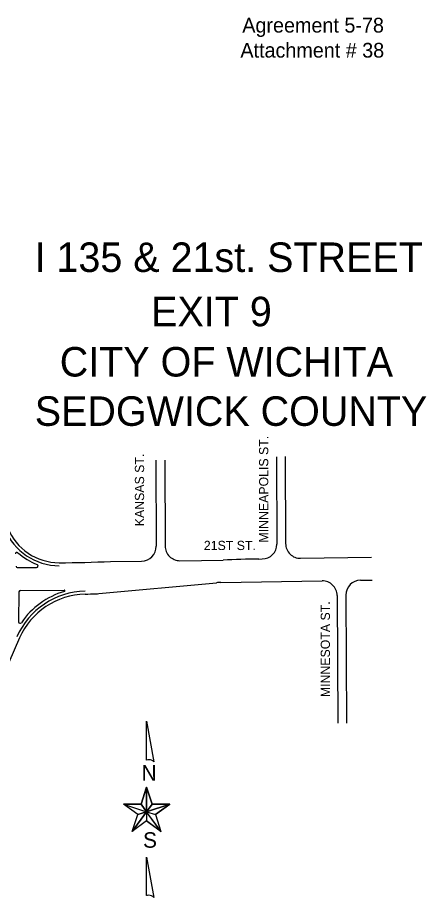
# Model space of a CAD drawing. Extents: x 37.091 to 37.713, y -53.912 to -53.137.
# Drawn here: x 37.42 to 37.6298, y -53.6416 to -53.1897 of the extents above; entities that cross this region are included whole.
import ezdxf

# ---------------------------------------------------------------- set-up
doc = ezdxf.new("R2010")
doc.units = 0
for name, color, linetype in [('PL Inter Maintenance Info', 7, 'Continuous'), ('PL Inter North Arrow', 7, 'Continuous'), ('PL Inter Road Lines', 7, 'Continuous'), ('PL Inter Street Names', 7, 'Continuous'), ('PL Inter Title Text', 7, 'Continuous')]:
    doc.layers.add(name, color=color, linetype=linetype)

msp = doc.modelspace()

# ---------------------------------------------------------------- linework, layer by layer
at = {"layer": 'PL Inter Maintenance Info'}
for centre, radius, start, end in [((37.441296318684465, -53.441244177916595), 0.02992424242424242, 201.8846075588324, 270.0506373253087), ((37.4556015304056, -53.523635571944524), 0.03939393939393939, 91.43343274379518, 156.08663922731924)]:
    msp.add_arc(centre, radius, start, end, dxfattribs=at)
at = {"layer": 'PL Inter North Arrow'}
msp.add_line((37.48338320887942, -53.59365331180171), (37.486183374600174, -53.584954945071914), dxfattribs=at)
for points in [[(37.48618338413827, -53.571013724092104), (37.48618339775245, -53.55111471636934), (37.48987721130772, -53.57190739463098), (37.48934101078593, -53.57149034919204), (37.488745232356365, -53.571132881579835), (37.488209031671516, -53.57095414761047), (37.48761325303812, -53.57089456933583), (37.48689831862895, -53.5708945688467)], [(37.486183374600174, -53.584954945071914), (37.48338320887942, -53.59365331180171), (37.48618336599957, -53.59752587510041)], [(37.48622284104254, -53.584967030858316), (37.48622283245217, -53.597523065965795), (37.48903788798454, -53.59363561158683)], [(37.47426779516223, -53.59365330556527), (37.48618336599957, -53.59752587510041), (37.48165544705551, -53.59901531868842)], [(37.48340778042115, -53.59363560773493), (37.47429236670351, -53.593635601498484), (37.48622283245217, -53.597523065965795)], [(37.4981585200034, -53.593653321910445), (37.48904310628575, -53.59365331567401), (37.48618336599957, -53.59752587510041)], [(37.48622283245217, -53.597523065965795), (37.49078053739292, -53.598997620848365), (37.49815330170172, -53.593635617823274)], [(37.4787957034677, -53.607713685377455), (37.48618336599957, -53.59752587510041), (37.48618336273871, -53.602292104495056)], [(37.47880538007728, -53.60771087622199), (37.48166512367527, -53.598997614611946), (37.48622283245217, -53.597523065965795)], [(37.48618336599957, -53.59752587510041), (37.49077086077313, -53.59901532492487), (37.49357101459122, -53.60771369548621)], [(37.48622283245217, -53.597523065965795), (37.4862228291811, -53.60230419028192), (37.49359558612231, -53.607710886340904)], [(37.48618333648858, -53.64066025112269), (37.48618335006201, -53.62082082126745), (37.48987716365807, -53.64155392166159), (37.48940054100379, -53.6411368762634), (37.48868560683918, -53.64077940856968), (37.487970672552294, -53.640600674478016), (37.48737489395968, -53.64048151833586), (37.48665995946896, -53.640600673581275)]]:
    msp.add_lwpolyline(points, close=True, dxfattribs=at)
for points in [[(37.48338320887942, -53.59365331180171), (37.486183374600174, -53.584954945071914)], [(37.486183374600174, -53.584954945071914), (37.48904310628575, -53.59365331567401)], [(37.48165544705551, -53.59901531868842), (37.47426779516223, -53.59365330556527), (37.48338320887942, -53.59365331180171)], [(37.48904310628575, -53.59365331567401), (37.4981585200034, -53.593653321910445), (37.49077086077313, -53.59901532492487)], [(37.48618336273871, -53.602292104495056), (37.4787957034677, -53.607713685377455), (37.48165544705551, -53.59901531868842)], [(37.49077086077313, -53.59901532492487), (37.49357101459122, -53.60771369548621), (37.48618336273871, -53.602292104495056)]]:
    msp.add_lwpolyline(points, dxfattribs=at)
at = {"layer": 'PL Inter Road Lines'}
for p, q in [((37.49092582810566, -53.416953006738495), (37.49113355822327, -53.46119952178954)), ((37.49547123255767, -53.4169316668115), (37.49567840451083, -53.46105929283462)), ((37.5528061298022, -53.41518499811859), (37.5530170494215, -53.4601108770298)), ((37.55735153425421, -53.415163658191595), (37.557561361426636, -53.45985684591875)), ((37.54377989437596, -53.467750663619974), (37.5455664297629, -53.46772116893199)), ((37.56526208994138, -53.46739600473093), (37.60171965404304, -53.466794110983955)), ((37.41998196968664, -53.47215363638045), (37.42976188749389, -53.47205886973501)), ((37.467661821425075, -53.46898186450764), (37.48363917574996, -53.468810409748215)), ((37.50333537021088, -53.46859904770328), (37.52542617518101, -53.46836198882765)), ((37.46175397989967, -53.48550137820882), (37.522102646941235, -53.47993349523774)), ((37.52424368475158, -53.4798172197819), (37.57626829564385, -53.478958322903964)), ((37.595963955822334, -53.47863315870289), (37.601913488406545, -53.478534935287584)), ((37.42068318783531, -53.48463205763324), (37.4205202158557, -53.50000574770914)), ((37.421433380524434, -53.48388254782652), (37.44388559389327, -53.483664987619456)), ((37.5839690241586, -53.48649748171613), (37.584276683236446, -53.55202886529895)), ((37.58851333616373, -53.48624345060508), (37.588822087688456, -53.552007525371955)), ((37.42097427829862, -53.50828122458992), (37.415403608075835, -53.520844246498605))]:
    msp.add_line(p, q, dxfattribs=at)
for centre, radius, start, end in [((37.441296318684465, -53.441244177916595), 0.028409090909090905, 201.8846075588324, 270.0506373253087), ((37.48355788413659, -53.46123508833456), 0.007575757575757574, 270.61482375817843, 0.2689922937107241), ((37.5032540785975, -53.46102372628962), 0.007575757575757574, 180.2689922936826, 270.6148237582702), ((37.545441375334825, -53.46014644357481), 0.007575757575757574, 270.94583496176705, 0.2689922936571918), ((37.56513703551331, -53.45982127937375), 0.007575757575757574, 180.2689922936826, 270.9458349617434), ((37.419639213123254, -53.46506884237128), 0.0007575757575757575, 47.72852354213214, 187.3951003857924), ((37.441296318684465, -53.441244177916595), 0.031439393939393934, 227.72852354208422, 248.99350050607288), ((37.55280882408235, -54.0146458344082), 0.5469696969696969, 90.94583496172712, 92.86956719852041), ((37.419974629180885, -53.4713960961865), 0.0007575757575757575, 178.6738683226561, 270.555174286336), ((37.429754546988136, -53.47130132954107), 0.0007575757575757575, 270.555174286336, 68.99350050596152), ((37.4408480641215, -52.93404740630065), 0.5356060606060605, 270.05063732530664, 272.8695671985111), ((37.52471263885683, -53.50822243987131), 0.028409090909090905, 90.94583496173793, 95.27129467797772), ((37.57639335007192, -53.486533048261144), 0.007575757575757574, 0.26899229369325894, 90.94583496172538), ((37.5960890102504, -53.48620788406007), 0.007575757575757574, 90.94583496171515, 180.26899229368257), ((37.42144072103019, -53.484640088020456), 0.0007575757575757575, 90.55517428700351, 179.39264699574875), ((37.4556015304056, -53.523635571944524), 0.03787878787878787, 91.43343274379518, 156.08663922731924), ((37.4556015304056, -53.523635571944524), 0.0409090909090909, 106.47955794689076, 145.46406165791117), ((37.443889264146144, -53.48404375771643), 0.00037878787878787873, 286.47955794708616, 90.55517428632793), ((37.4408480641215, -52.93404740630065), 0.5518939393939393, 271.4334327437927, 272.0029094550867), ((37.45914398798407, -53.457212433575236), 0.028409090909090905, 272.0029094550847, 275.2712946779757), ((37.42127774905059, -53.50001377809637), 0.0007575757575757575, 179.39264699491503, 325.4640616581679)]:
    msp.add_arc(centre, radius, start, end, dxfattribs=at)

# ---------------------------------------------------------------- texts
at = {"layer": 'PL Inter Maintenance Info'}
for s, p in [('Agreement 5-78', (37.53531765960448, -53.19735436727498)), ('Attachment # 38', (37.534333147885725, -53.210214325236095))]:
    msp.add_text(s, height=0.007579999999999998, dxfattribs=at).set_placement(p)
at = {"layer": 'PL Inter North Arrow'}
for s, p in [('N', (37.483621535763156, -53.58155900980288)), ('S', (37.484396012553375, -53.61605459432603))]:
    msp.add_text(s, height=0.007962581982582062, rotation=359.9999608002766, dxfattribs=at).set_placement(p)
at = {"layer": 'PL Inter Street Names'}
for s, p in [('MINNEAPOLIS ST.', (37.54865736911366, -53.45929144963592)), ('KANSAS ST.', (37.484910970266036, -53.45090038041243)), ('MINNESOTA ST.', (37.58029447076397, -53.53869786873822))]:
    msp.add_text(s, height=0.004729999999999999, rotation=90, dxfattribs=at).set_placement(p)
msp.add_text('21ST ST.', height=0.004729999999999999, dxfattribs=at).set_placement((37.515573884888994, -53.46314253770094))
at = {"layer": 'PL Inter Title Text'}
for s, p in [('I 135 & 21st. STREET', (37.428665944676496, -53.32031164284134)), ('EXIT 9', (37.48854469223509, -53.34820530229968)), ('CITY OF WICHITA', (37.441607802586645, -53.3740104846077)), ('SEDGWICK COUNTY', (37.42878337936888, -53.39934763206384))]:
    msp.add_text(s, height=0.015149999999999999, dxfattribs=at).set_placement(p)

doc.saveas('drawing.dxf')
